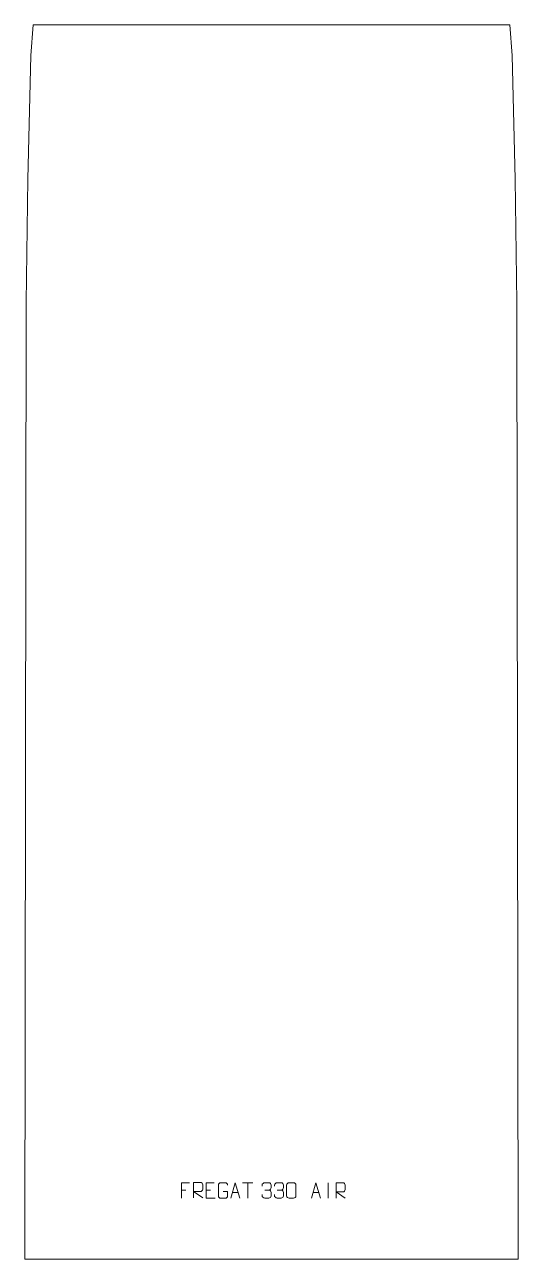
# Model space of a CAD drawing. Header units: millimetres. Extents: x -400 to 400, y -1275 to 725.
import ezdxf

# ---------------------------------------------------------------- set-up
doc = ezdxf.new("R2010")
doc.units = ezdxf.units.MM
doc.header["$MEASUREMENT"] = 0
doc.layers.add('layer 1', color=7, linetype='Continuous')

msp = doc.modelspace()

# ---------------------------------------------------------------- linework, layer by layer
at = {"layer": 'layer 1', "color": 242, "lineweight": 9}
msp.add_open_spline([(386.2496, 724.9994), (386.2496, 724.9994), (390.0003, 674.999), (390.0003, 674.999), (390.0003, 674.999), (390.0003, 674.999), (394.9994, 474.9998), (394.9994, 474.9998), (394.9994, 474.9998), (394.9994, 474.9998), (397.4994, 274.9992), (397.4994, 274.9992), (397.4994, 274.9992), (397.4994, 274.9992), (399.9998, -1274.9994), (399.9998, -1274.9994), (399.9998, -1274.9994), (399.9998, -1274.9994), (-399.9998, -1274.9994), (-399.9998, -1274.9994), (-399.9998, -1274.9994), (-399.9998, -1274.9994), (-397.4998, 274.9992), (-397.4998, 274.9992), (-397.4998, 274.9992), (-397.4998, 274.9992), (-394.9997, 474.9998), (-394.9997, 474.9998), (-394.9997, 474.9998), (-394.9997, 474.9998), (-389.9993, 674.999), (-389.9993, 674.999), (-389.9993, 674.999), (-389.9993, 674.999), (-386.2496, 724.9994), (-386.2496, 724.9994), (-386.2496, 724.9994), (-386.2496, 724.9994), (386.2496, 724.9994), (386.2496, 724.9994)], degree=3, knots=[0, 0, 0, 0, 0.090909091, 0.090909091, 0.090909091, 0.090909091, 0.181818182, 0.181818182, 0.181818182, 0.181818182, 0.272727273, 0.272727273, 0.272727273, 0.272727273, 0.363636364, 0.363636364, 0.363636364, 0.363636364, 0.454545455, 0.454545455, 0.454545455, 0.454545455, 0.545454545, 0.545454545, 0.545454545, 0.545454545, 0.636363636, 0.636363636, 0.636363636, 0.636363636, 0.727272727, 0.727272727, 0.727272727, 0.727272727, 0.818181818, 0.818181818, 0.818181818, 0.818181818, 1, 1, 1, 1], dxfattribs=at)
at = {"layer": 'layer 1', "color": 250, "lineweight": 9}
for points, knots in [([(-133.1145, -1151.0134), (-133.1145, -1151.0134), (-145.9885, -1151.0134), (-145.9885, -1151.0134), (-145.9885, -1151.0134), (-145.9885, -1151.0134), (-145.9885, -1175.967), (-145.9885, -1175.967)], [0, 0, 0, 0, 0.333333333, 0.333333333, 0.333333333, 0.333333333, 1, 1, 1, 1]), ([(-126.1524, -1175.3698), (-126.1524, -1175.3698), (-126.1524, -1150.4163), (-126.1524, -1150.4163), (-126.1524, -1150.4163), (-122.5576, -1150.4163), (-118.9621, -1150.4163), (-115.3669, -1150.4163), (-115.3669, -1150.4163), (-113.0416, -1150.454), (-111.4843, -1151.944), (-111.4884, -1154.3104), (-111.4884, -1154.3104), (-111.4888, -1156.3459), (-111.4888, -1159.4053), (-111.4884, -1161.4413), (-111.4884, -1161.4413), (-111.4949, -1163.3168), (-113.3072, -1165.2586), (-115.3167, -1165.2777), (-115.3167, -1165.2777), (-115.3167, -1165.2777), (-126.1524, -1165.2777), (-126.1524, -1165.2777), (-126.1524, -1165.2777), (-126.1524, -1165.2777), (-111.4977, -1175.3698), (-111.4977, -1175.3698)], [0, 0, 0, 0, 0.125, 0.125, 0.125, 0.125, 0.25, 0.25, 0.25, 0.25, 0.375, 0.375, 0.375, 0.375, 0.5, 0.5, 0.5, 0.5, 0.625, 0.625, 0.625, 0.625, 0.75, 0.75, 0.75, 0.75, 1, 1, 1, 1]), ([(-93.1145, -1151.0134), (-93.1145, -1151.0134), (-105.9884, -1151.0134), (-105.9884, -1151.0134), (-105.9884, -1151.0134), (-105.9884, -1151.0134), (-105.9884, -1175.967), (-105.9884, -1175.967), (-105.9884, -1175.967), (-105.9884, -1175.967), (-91.1226, -1175.967), (-91.1226, -1175.967)], [0, 0, 0, 0, 0.25, 0.25, 0.25, 0.25, 0.5, 0.5, 0.5, 0.5, 1, 1, 1, 1]), ([(-78.3006, -1164.9812), (-78.3006, -1164.9812), (-71.1325, -1164.9812), (-71.1325, -1164.9812), (-71.1325, -1164.9812), (-71.1325, -1164.9812), (-71.1325, -1172.1493), (-71.1325, -1172.1493), (-71.1325, -1172.1493), (-71.2722, -1174.4727), (-72.9494, -1175.9523), (-75.0972, -1175.9631), (-75.0972, -1175.9631), (-77.429, -1175.9627), (-79.761, -1175.9627), (-82.0925, -1175.9631), (-82.0925, -1175.9631), (-84.0174, -1176.0685), (-85.9896, -1174.184), (-85.9784, -1172.1667), (-85.9784, -1172.1667), (-85.978, -1166.3966), (-85.978, -1160.6269), (-85.9784, -1154.8576), (-85.9784, -1154.8576), (-85.9742, -1152.7195), (-84.2274, -1151.0003), (-82.0751, -1151.0137), (-82.0751, -1151.0137), (-79.7494, -1151.0137), (-77.4233, -1151.0137), (-75.0972, -1151.0137), (-75.0972, -1151.0137), (-73.1505, -1150.9783), (-71.1591, -1152.4698), (-71.1325, -1154.9075)], [0, 0, 0, 0, 0.1, 0.1, 0.1, 0.1, 0.2, 0.2, 0.2, 0.2, 0.3, 0.3, 0.3, 0.3, 0.4, 0.4, 0.4, 0.4, 0.5, 0.5, 0.5, 0.5, 0.6, 0.6, 0.6, 0.6, 0.7, 0.7, 0.7, 0.7, 0.8, 0.8, 0.8, 0.8, 1, 1, 1, 1]), ([(-66.0259, -1175.9669), (-66.0259, -1175.9669), (-58.6549, -1151.0134), (-58.6549, -1151.0134), (-58.6549, -1151.0134), (-58.6549, -1151.0134), (-51.085, -1175.9669), (-51.085, -1175.9669)], [0, 0, 0, 0, 0.333333333, 0.333333333, 0.333333333, 0.333333333, 1, 1, 1, 1]), ([(-15.3053, -1156.6409), (-15.3053, -1156.6409), (-15.3053, -1154.7837), (-15.3053, -1154.7837), (-15.3053, -1154.7837), (-15.3196, -1153.0418), (-12.6551, -1150.9237), (-10.596, -1150.9464), (-10.596, -1150.9464), (-8.5319, -1150.9464), (-6.4679, -1150.9464), (-4.4042, -1150.9464), (-4.4042, -1150.9464), (-2.2097, -1150.9376), (-0.6114, -1152.7844), (-0.567, -1154.6965), (-0.567, -1154.6965), (-0.5674, -1156.1316), (-0.5674, -1157.5667), (-0.567, -1159.0022), (-0.567, -1159.0022), (-0.6156, -1160.6557), (-2.2182, -1162.8857), (-4.4165, -1162.8757), (-4.4165, -1162.8757), (-2.2128, -1162.8869), (-0.6048, -1164.6901), (-0.5508, -1166.7496), (-0.5508, -1166.7496), (-0.5512, -1168.5343), (-0.5512, -1170.319), (-0.5508, -1172.1041), (-0.5508, -1172.1041), (-0.5407, -1174.1655), (-2.5956, -1175.9286), (-4.4165, -1175.9205), (-4.4165, -1175.9205), (-6.4818, -1175.9202), (-8.547, -1175.9202), (-10.6126, -1175.9205), (-10.6126, -1175.9205), (-12.7812, -1175.909), (-15.3122, -1173.5088), (-15.3308, -1172.047), (-15.3308, -1172.047), (-15.3308, -1172.047), (-15.3308, -1170.1384), (-15.3308, -1170.1384)], [0, 0, 0, 0, 0.076923077, 0.076923077, 0.076923077, 0.076923077, 0.153846154, 0.153846154, 0.153846154, 0.153846154, 0.230769231, 0.230769231, 0.230769231, 0.230769231, 0.307692308, 0.307692308, 0.307692308, 0.307692308, 0.384615385, 0.384615385, 0.384615385, 0.384615385, 0.461538462, 0.461538462, 0.461538462, 0.461538462, 0.538461538, 0.538461538, 0.538461538, 0.538461538, 0.615384615, 0.615384615, 0.615384615, 0.615384615, 0.692307692, 0.692307692, 0.692307692, 0.692307692, 0.769230769, 0.769230769, 0.769230769, 0.769230769, 0.846153846, 0.846153846, 0.846153846, 0.846153846, 1, 1, 1, 1]), ([(4.6947, -1156.6409), (4.6947, -1156.6409), (4.6947, -1154.7837), (4.6947, -1154.7837), (4.6947, -1154.7837), (4.6804, -1153.0418), (7.3449, -1150.9237), (9.404, -1150.9464), (9.404, -1150.9464), (11.4681, -1150.9464), (13.5321, -1150.9464), (15.5958, -1150.9464), (15.5958, -1150.9464), (17.7903, -1150.9376), (19.3886, -1152.7844), (19.433, -1154.6965), (19.433, -1154.6965), (19.4326, -1156.1316), (19.4326, -1157.5667), (19.433, -1159.0022), (19.433, -1159.0022), (19.3844, -1160.6557), (17.7818, -1162.8857), (15.5835, -1162.8757), (15.5835, -1162.8757), (17.7872, -1162.8869), (19.3952, -1164.6901), (19.4492, -1166.7496), (19.4492, -1166.7496), (19.4488, -1168.5343), (19.4488, -1170.319), (19.4492, -1172.1041), (19.4492, -1172.1041), (19.4593, -1174.1655), (17.4044, -1175.9286), (15.5835, -1175.9205), (15.5835, -1175.9205), (13.5182, -1175.9202), (11.453, -1175.9202), (9.3874, -1175.9205), (9.3874, -1175.9205), (7.2188, -1175.909), (4.6878, -1173.5088), (4.6692, -1172.047), (4.6692, -1172.047), (4.6692, -1172.047), (4.6692, -1170.1384), (4.6692, -1170.1384)], [0, 0, 0, 0, 0.076923077, 0.076923077, 0.076923077, 0.076923077, 0.153846154, 0.153846154, 0.153846154, 0.153846154, 0.230769231, 0.230769231, 0.230769231, 0.230769231, 0.307692308, 0.307692308, 0.307692308, 0.307692308, 0.384615385, 0.384615385, 0.384615385, 0.384615385, 0.461538462, 0.461538462, 0.461538462, 0.461538462, 0.538461538, 0.538461538, 0.538461538, 0.538461538, 0.615384615, 0.615384615, 0.615384615, 0.615384615, 0.692307692, 0.692307692, 0.692307692, 0.692307692, 0.769230769, 0.769230769, 0.769230769, 0.769230769, 0.846153846, 0.846153846, 0.846153846, 0.846153846, 1, 1, 1, 1]), ([(28.4786, -1150.9341), (30.8447, -1150.9341), (33.2112, -1150.9341), (35.5777, -1150.9341), (35.5777, -1150.9341), (37.5582, -1150.8985), (39.5842, -1152.3928), (39.6113, -1154.8349), (39.6113, -1154.8349), (39.6109, -1160.5923), (39.6109, -1166.3501), (39.6113, -1172.1083), (39.6113, -1172.1083), (39.4692, -1174.4359), (37.7628, -1175.9182), (35.5777, -1175.929), (35.5777, -1175.929), (33.2053, -1175.9286), (30.8329, -1175.9286), (28.4609, -1175.929), (28.4609, -1175.929), (26.5024, -1176.0346), (24.496, -1174.1467), (24.5074, -1172.1257), (24.5074, -1172.1257), (24.5078, -1166.3451), (24.5078, -1160.5648), (24.5074, -1154.785), (24.5074, -1154.785), (24.5117, -1152.643), (26.2888, -1150.9205), (28.4786, -1150.9341)], [0, 0, 0, 0, 0.111111111, 0.111111111, 0.111111111, 0.111111111, 0.222222222, 0.222222222, 0.222222222, 0.222222222, 0.333333333, 0.333333333, 0.333333333, 0.333333333, 0.444444444, 0.444444444, 0.444444444, 0.444444444, 0.555555556, 0.555555556, 0.555555556, 0.555555556, 0.666666667, 0.666666667, 0.666666667, 0.666666667, 0.777777778, 0.777777778, 0.777777778, 0.777777778, 1, 1, 1, 1]), ([(64.5888, -1175.9101), (64.5888, -1175.9101), (71.9598, -1150.9566), (71.9598, -1150.9566), (71.9598, -1150.9566), (71.9598, -1150.9566), (79.5297, -1175.9101), (79.5297, -1175.9101)], [0, 0, 0, 0, 0.333333333, 0.333333333, 0.333333333, 0.333333333, 1, 1, 1, 1]), ([(104.7272, -1175.9101), (104.7272, -1175.9101), (104.7272, -1150.9566), (104.7272, -1150.9566), (104.7272, -1150.9566), (108.322, -1150.9566), (111.9175, -1150.9566), (115.5127, -1150.9566), (115.5127, -1150.9566), (117.838, -1150.9943), (119.3953, -1152.4843), (119.3912, -1154.8507), (119.3912, -1154.8507), (119.3908, -1156.8862), (119.3908, -1159.9456), (119.3912, -1161.9816), (119.3912, -1161.9816), (119.3847, -1163.8571), (117.5724, -1165.7989), (115.5629, -1165.818), (115.5629, -1165.818), (115.5629, -1165.818), (104.7272, -1165.818), (104.7272, -1165.818), (104.7272, -1165.818), (104.7272, -1165.818), (119.3819, -1175.9101), (119.3819, -1175.9101)], [0, 0, 0, 0, 0.125, 0.125, 0.125, 0.125, 0.25, 0.25, 0.25, 0.25, 0.375, 0.375, 0.375, 0.375, 0.5, 0.5, 0.5, 0.5, 0.625, 0.625, 0.625, 0.625, 0.75, 0.75, 0.75, 0.75, 1, 1, 1, 1])]:
    msp.add_open_spline(points, degree=3, knots=knots, dxfattribs=at)
for points in [[(-47.049, -1151.0369), (-47.049, -1151.0369), (-30.0618, -1151.0369), (-30.0618, -1151.0369)], [(-38.5552, -1175.9669), (-38.5552, -1175.9669), (-38.5552, -1151.0134), (-38.5552, -1151.0134)], [(92.0592, -1150.9463), (92.0592, -1150.9463), (92.0592, -1175.9204), (92.0592, -1175.9204)], [(-145.9885, -1162.8931), (-145.9885, -1162.8931), (-138.8204, -1162.8931), (-138.8204, -1162.8931)], [(-105.9884, -1162.8931), (-105.9884, -1162.8931), (-98.8203, -1162.8931), (-98.8203, -1162.8931)], [(-63.3033, -1166.7175), (-63.3033, -1166.7175), (-53.8076, -1166.7175), (-53.8076, -1166.7175)], [(-10.5956, -1162.8861), (-10.5956, -1162.8861), (-4.3992, -1162.8861), (-4.3992, -1162.8861)], [(9.4044, -1162.8861), (9.4044, -1162.8861), (15.6008, -1162.8861), (15.6008, -1162.8861)], [(67.3114, -1166.6607), (67.3114, -1166.6607), (76.8071, -1166.6607), (76.8071, -1166.6607)]]:
    msp.add_open_spline(points, degree=3, dxfattribs=at)

doc.saveas('drawing.dxf')
